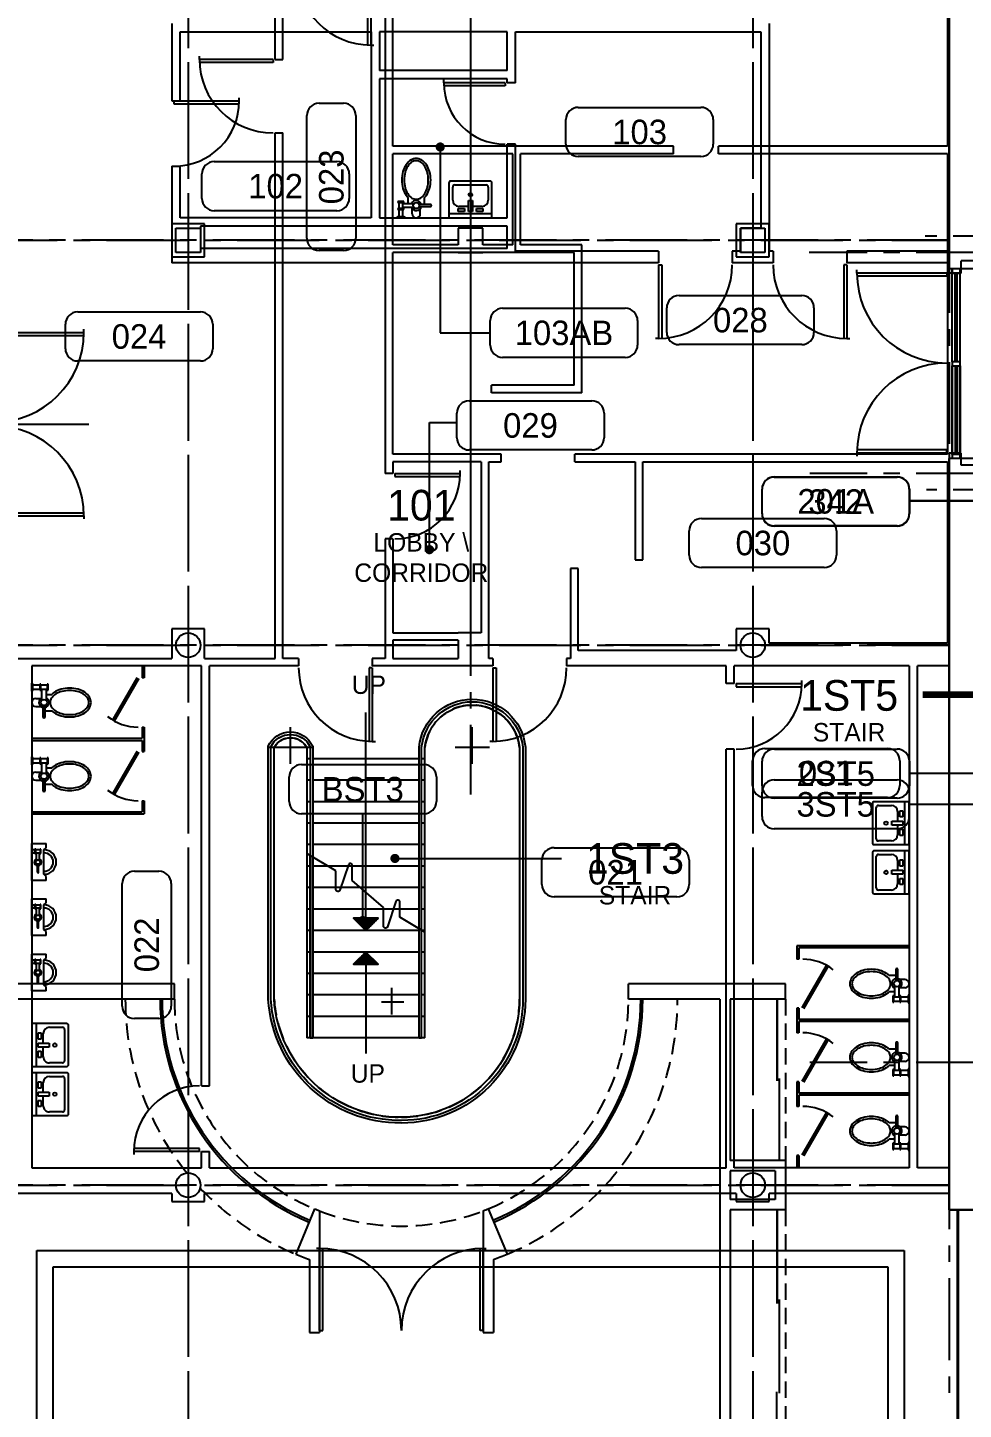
# Model space of a CAD drawing. Header units: inches. Extents: x -116 to 4157, y -436 to 3586.
# Drawn here: x 1306 to 1763, y 2415 to 3091 of the extents above; entities that cross this region are included whole.
import ezdxf
from ezdxf.enums import TextEntityAlignment as Align

# ---------------------------------------------------------------- set-up
doc = ezdxf.new("R2010")
doc.units = ezdxf.units.IN
doc.header["$LTSCALE"] = 32
doc.header["$MEASUREMENT"] = 0
for name, pattern in [('CENTER', [2, 1.25, -0.25, 0.25, -0.25]), ('CENTER2', [1.125, 0.75, -0.125, 0.125, -0.125]), ('HIDDEN', [0.375, 0.25, -0.125])]:
    doc.linetypes.add(name, pattern=pattern)
doc.layers.get('0').update_dxf_attribs({"color": 5, "linetype": 'CONTINUOUS'})
for name, color, linetype in [('F1-BLDG1', 7, 'CONTINUOUS'), ('F1-BLDG2', 2, 'HIDDEN'), ('F1-BLDG3', 161, 'CONTINUOUS'), ('F1-DOOR1', 3, 'CONTINUOUS'), ('f1-handrail', 3, 'CONTINUOUS'), ('f1-mtxt', 4, 'CONTINUOUS'), ('F1-REST2', 8, 'CONTINUOUS'), ('F1-RMNOS', 3, 'CONTINUOUS'), ('F1-STAIR1', 24, 'CONTINUOUS'), ('F1-WINDOW1', 1, 'CONTINUOUS'), ('F2-BLDG1', 7, 'CONTINUOUS'), ('F2-RMNOS', 3, 'CONTINUOUS'), ('F2-WINDOW1', 1, 'CONTINUOUS'), ('F2-WINDOW2', 4, 'CONTINUOUS'), ('F3-BLDG1', 7, 'CONTINUOUS'), ('F3-RMNOS', 3, 'CONTINUOUS'), ('F3-WINDOW1', 1, 'CONTINUOUS'), ('F3-WINDOW2', 4, 'CONTINUOUS'), ('FB-BLDG1', 7, 'CONTINUOUS'), ('FB-BLDG2', 2, 'HIDDEN'), ('fb-bldg3', 161, 'CONTINUOUS'), ('FB-BRKLINE', 201, 'CONTINUOUS'), ('FB-DOOR1', 3, 'CONTINUOUS'), ('fb-handrail', 3, 'CONTINUOUS'), ('fb-mtxt', 4, 'CONTINUOUS'), ('FB-REST1', 12, 'CONTINUOUS'), ('FB-REST2', 8, 'CONTINUOUS'), ('FB-RMNOS', 3, 'CONTINUOUS'), ('FB-STAIR1', 24, 'CONTINUOUS'), ('rmcode', 7, 'CONTINUOUS')]:
    doc.layers.add(name, color=color, linetype=linetype)
for name, color, linetype, plot in [('F1-CENTER-MISC', 240, 'CENTER', False), ('F1-COLUMN1', 8, 'CONTINUOUS', False), ('fb-centermisc1', 20, 'CENTER', False), ('fb-centermisc2', 31, 'CENTER2', False)]:
    doc.layers.add(name, color=color, linetype=linetype, plot=plot)
doc.styles.add('ATTR', font='romans.shx', dxfattribs={"width": 0.8, "height": 1.2})
doc.styles.add('mtxt', font='noting.shx')
doc.styles.add('rmcode', font='noting.shx')
doc.styles.add('RMNOS', font='HANDLET.SHX')
doc.styles.get("Standard").update_dxf_attribs({"font": 'TXT.SHX'})
doc.dimstyles.new('STANDARD$7', dxfattribs={"dimscale": 96, "dimtxt": 0.104167, "dimasz": 0.125, "dimexe": 0.0625, "dimexo": 0.0625, "dimgap": 0.052083, "dimtad": 1, "dimdec": 4, "dimzin": 3, "dimdsep": 46, "dimlunit": 4, "dimtxsty": 'Standard', "dimcen": 0.09375, "dimclrd": 2, "dimclre": 256, "dimclrt": 3, "dimadec": 0, "dimazin": 0, "dimtfac": 0.75, "dimtdec": 4, "dimtmove": 1, "dimatfit": 3, "dimfxl": 1, "dimfrac": 1, "dimtolj": 1, "dimtzin": 0, "dimarcsym": 0})

# ---------------------------------------------------------------- blocks, each defined once
blk = doc.blocks.new('ADR-36R')
for p, q in [((-1.5, 1), (-1.5, 36.97)), ((0, 1), (0, 37)), ((0, 37), (1.5, 37)), ((0, 1), (-1.5, 1))]:
    blk.add_line(p, q)
blk.add_arc((0, 1), 36, 90, 180)
blk = doc.blocks.new('ADR-32L')
for p, q in [((0, 33), (-1.5, 33)), ((0, 1), (0, 33)), ((1.5, 1), (1.5, 32.96)), ((0, 1), (1.5, 1))]:
    blk.add_line(p, q)
blk.add_arc((0, 1), 32, 0, 90)
blk = doc.blocks.new('ADR-36L')
for p, q in [((0, 37), (-1.5, 37)), ((0, 1), (0, 37)), ((1.5, 1), (1.5, 36.97)), ((0, 1), (1.5, 1))]:
    blk.add_line(p, q)
blk.add_arc((0, 1), 36, 0, 90)
blk = doc.blocks.new('ADR-30R')
for p, q in [((-1.5, 1), (-1.5, 30.96)), ((0, 31), (1.5, 31)), ((0, 1), (0, 31)), ((0, 1), (-1.5, 1))]:
    blk.add_line(p, q)
blk.add_arc((0, 1), 30, 90, 180)
blk = doc.blocks.new('ADR-42L')
for p, q in [((0, 43), (-1.5, 43)), ((0, 1), (0, 43)), ((1.5, 1), (1.5, 42.97)), ((0, 1), (1.5, 1))]:
    blk.add_line(p, q)
blk.add_arc((0, 1), 42, 0, 90)
blk = doc.blocks.new('ADR-42R')
for p, q in [((-1.5, 1), (-1.5, 42.97)), ((0, 1), (0, 43)), ((0, 43), (1.5, 43)), ((0, 1), (-1.5, 1))]:
    blk.add_line(p, q)
blk.add_arc((0, 1), 42, 90, 180)
blk = doc.blocks.new('ADR-44L')
for p, q in [((0, 45), (-1.5, 45)), ((0, 1), (0, 45)), ((1.5, 1), (1.5, 44.97)), ((0, 1), (1.5, 1))]:
    blk.add_line(p, q)
blk.add_arc((0, 1), 44, 0, 90)
blk = doc.blocks.new('ADR-44R')
for p, q in [((-1.5, 1), (-1.5, 44.97)), ((0, 1), (0, 45)), ((0, 45), (1.5, 45)), ((0, 1), (-1.5, 1))]:
    blk.add_line(p, q)
blk.add_arc((0, 1), 44, 90, 180)
blk = doc.blocks.new('ADR-40DL')
for p, q in [((0, 41), (-1.5, 41)), ((0, 1), (0, 41)), ((1.5, 1), (1.5, 40.97)), ((78.5, 1), (78.5, 40.97)), ((80, 1), (80, 41)), ((80, 41), (81.5, 41)), ((0, 1), (1.5, 1)), ((80, 1), (78.5, 1))]:
    blk.add_line(p, q)
for centre, start, end in [((0, 1), 0, 90), ((80, 1), 90, 180)]:
    blk.add_arc(centre, 40, start, end)
blk = doc.blocks.new('DOOR24-R')
at = {"const_width": 2}
blk.add_lwpolyline([(0, 2), (-20.78, 14)], dxfattribs=at)
blk.add_arc((0, 2), 24, 141.70984, 180)
blk = doc.blocks.new('plmb013')
for p, q in [((-1.4, -5.5), (-7, -5.5)), ((-7, -6.5), (-1.4, -6.5)), ((-2, -2), (-2, -4.5)), ((1.1, -5), (6.5, -5)), ((2, -2), (2, -4.5)), ((5.5, 0), (9.5, 0)), ((6, -0.5), (9, -0.5)), ((9, -4), (6, -4)), ((6, -4), (6, -4.5)), ((6, -4.5), (9, -4.5)), ((6.5, -0.5), (6.5, -4)), ((6.5, -4.5), (6.5, -7.5)), ((8.5, -4), (8.5, -0.5)), ((8.5, -7.5), (8.5, -4.5)), ((9, -4.5), (9, -4)), ((-4, -7), (-4, -9.86)), ((6.5, -7), (1.12, -7)), ((4, -7), (4, -9.86)), ((9, -7.5), (6, -7.5)), ((6, -7.5), (6, -8)), ((6, -8), (9, -8)), ((9, -8), (9, -7.5))]:
    blk.add_line(p, q)
for points in [[(-4, -9.86, 0.048991), (-5, -11.08, 0.080337), (-6.5, -14.33, 0.068118), (-7.07, -18.5, 0.068118), (-6.5, -22.67, 0.080337), (-5, -25.92, 0.107079), (-2.55, -28.28, 0.138729), (0, -29, 0.138729)], [(0, -29, 0.138729), (2.55, -28.28, 0.107079), (5, -25.92, 0.080337), (6.5, -22.67, 0.068118), (7.07, -18.5, 0.068118), (6.5, -14.33, 0.080337), (5, -11.08, 0.048991), (4, -9.86, 0.138729)]]:
    blk.add_lwpolyline(points, format="xyb")
blk.add_lwpolyline([(0, -27.95, 0.147629), (2.09, -27.32, 0.10713), (4.17, -25.18, 0.076355), (5.42, -22.28, 0.063283), (5.9, -18.5, 0.063283), (5.42, -14.72, 0.076355), (4.17, -11.82, 0.10713), (2.09, -9.68, 0.147629), (0, -9.05, 0.147629), (-2.09, -9.68, 0.10713), (-4.17, -11.82, 0.076355), (-5.42, -14.72, 0.063283), (-5.9, -18.5, 0.063283), (-5.42, -22.28, 0.076355), (-4.17, -25.18, 0.10713), (-2.09, -27.32, 0.147629)], format="xyb", close=True)
blk.add_circle((0, -6), 1.5)
for centre, radius, start, end in [((0, -2), 2, 0, 180), ((6.02, 0.02), 0.522, 182.4084, 267.5916), ((8.98, 0.02), 0.522, 272.4084, 357.5916), ((-7, -6), 0.5, 90, 270), ((-3, -7), 1, 150.00311, 180), ((0, -6), 2.5, 23.57818, 168.577), ((0, -6), 2.5, 191.8763, 336.42182)]:
    blk.add_arc(centre, radius, start, end)
at = {"style": 'ATTR', "width": 0.8, "flags": 9}
blk.add_attdef('ESTCODE', (5.5, 0), '', height=0.0000769, dxfattribs=at)
blk = doc.blocks.new('plmb014')
for p, q in [((-9, -7), (-9, 0)), ((-9, 0), (9, 0)), ((3.85, 0), (6.65, 0)), ((9, 0), (9, -7)), ((-7, -7), (-6, -6)), ((-6, -6), (6, -6)), ((-0.98, -2.6501), (-4.9, -2.6501)), ((-4.9, -3.35), (-0.98, -3.35)), ((0.7826, -2.3), (4.55, -2.3)), ((4.55, -3.7), (0.784, -3.7)), ((4.2, -0.35), (6.3, -0.35)), ((4.2, -1.6), (4.2, -1.95)), ((6.3, -1.6), (4.2, -1.6)), ((4.2, -1.95), (6.3, -1.95)), ((4.2, -4.05), (4.2, -4.4001)), ((6.3, -4.05), (4.2, -4.05)), ((4.2, -4.4001), (6.3, -4.4001)), ((4.55, -0.35), (4.55, -1.6)), ((4.55, -1.95), (4.55, -4.05)), ((5.95, -1.6), (5.95, -0.35)), ((5.95, -4.05), (5.95, -1.95)), ((6, -6), (7, -7)), ((6.3, -1.95), (6.3, -1.6)), ((6.3, -4.4001), (6.3, -4.05)), ((-9, -7), (-7, -7)), ((7, -7), (9, -7))]:
    blk.add_line(p, q)
blk.add_circle((0, -3), 1.05)
for centre, radius, start, end in [((4.215, 0.0154), 0.3657, 182.4084, 267.5916), ((6.285, 0.0154), 0.3657, 272.4084, 357.5916), ((0, -6), 6, 180, 0), ((-4.9, -3), 0.35, 90, 270), ((0, -6), 4.5, 180, 0), ((0, -3), 1.75, 23.5781785, 168.577), ((0, -3), 1.75, 191.8763, 336.5863)]:
    blk.add_arc(centre, radius, start, end)
at = {"style": 'ATTR', "width": 0.8, "flags": 9}
blk.add_attdef('ESTCODE', (0, 0), '', height=0.00000036, dxfattribs=at)
blk = doc.blocks.new('plmb001')
for p, q in [((-10.5, 17), (-10.5, 0.5)), ((9.5, 18), (-9.5, 18)), ((-8.69, 8.62), (-8.69, 15.06)), ((-7.69, 16.06), (7.69, 16.06)), ((8.69, 15.06), (8.69, 8.62)), ((10.5, 0.5), (10.5, 17)), ((-0.97, 8.49), (1.03, 8.49)), ((-0.97, 3.12), (-0.97, 8.49)), ((1.03, 8.49), (1.03, 3.12)), ((-10.44, 2.12), (10.5, 2.12)), ((-10, 0), (10, 0)), ((-5.97, 3.12), (-5.97, 4.62)), ((-5.97, 4.62), (-2.97, 4.62)), ((-2.97, 3.12), (-5.97, 3.12)), ((-0.97, 5.62), (-5.69, 5.62)), ((-2.97, 4.62), (-2.97, 3.12)), ((1.03, 3.12), (-0.97, 3.12)), ((5.69, 5.62), (1.03, 5.62)), ((3.03, 4.62), (6.03, 4.62)), ((3.03, 3.12), (3.03, 4.62)), ((6.03, 3.12), (3.03, 3.12)), ((6.03, 4.62), (6.03, 3.12))]:
    blk.add_line(p, q)
blk.add_circle((0, 11.31), 0.875)
for centre, radius, start, end in [((-9.5, 17), 1, 90, 180), ((-7.69, 15.06), 1, 90, 180), ((7.69, 15.06), 1, 0, 90), ((9.5, 17), 1, 0, 90), ((-5.69, 8.62), 3, 180, 270), ((5.69, 8.62), 3, 270, 0), ((-10, 0.5), 0.5, 180, 270), ((10, 0.5), 0.5, 270, 0)]:
    blk.add_arc(centre, radius, start, end)
blk = doc.blocks.new('RMNOS')
at = {"color": 11}
for p, q in [((-0.3125, 0.125), (0.3125, 0.125)), ((-0.375, -0.0625), (-0.375, 0.0625)), ((0.375, 0.0625), (0.375, -0.0625)), ((0.3125, -0.125), (-0.3125, -0.125))]:
    blk.add_line(p, q, dxfattribs=at)
for centre, start, end in [((-0.3125, 0.0625), 90, 180), ((0.3125, 0.0625), 0, 90), ((-0.3125, -0.0625), 180, 270), ((0.3125, -0.0625), 270, 0)]:
    blk.add_arc(centre, 0.0625, start, end, dxfattribs=at)
at = {"color": 9, "style": 'RMNOS'}
blk.add_attdef('ROOM', text='', height=0.125, dxfattribs=at).set_placement((0, 0), align=Align.MIDDLE)
blk = doc.blocks.new('*X27')
at = {"color": 0}
for p, q in [((1.5, 1.4925), (1.5075, 1.4925)), ((1.5, 1.485), (1.515, 1.485)), ((1.5, 1.4775), (1.5225, 1.4775)), ((1.5, 1.47), (1.53, 1.47)), ((1.5, 1.4625), (1.5375, 1.4625)), ((1.5, 1.455), (1.545, 1.455)), ((1.5, 1.4475), (1.5525, 1.4475)), ((1.5, 1.44), (1.56, 1.44)), ((1.5, 1.4325), (1.5675, 1.4325)), ((1.5, 1.425), (1.575, 1.425)), ((1.5, 1.4175), (1.5825, 1.4175)), ((1.5, 1.41), (1.59, 1.41)), ((1.5, 1.4025), (1.5975, 1.4025)), ((1.5, 1.395), (1.605, 1.395)), ((1.5, 1.3875), (1.6125, 1.3875)), ((1.5, 1.38), (1.62, 1.38)), ((1.5, 1.3725), (1.6275, 1.3725)), ((1.5, 1.365), (1.635, 1.365)), ((1.5, 1.3575), (1.6425, 1.3575)), ((1.5, 1.35), (1.65, 1.35)), ((1.5, 1.3425), (1.6575, 1.3425)), ((1.5, 1.335), (1.665, 1.335)), ((1.5, 1.3275), (1.6725, 1.3275)), ((1.5, 1.32), (1.68, 1.32)), ((1.5, 1.3125), (1.6875, 1.3125)), ((1.5, 1.305), (1.695, 1.305)), ((1.5, 1.2975), (1.7025, 1.2975)), ((1.5, 1.29), (1.71, 1.29)), ((1.5, 1.2825), (1.7175, 1.2825)), ((1.5, 1.275), (1.725, 1.275)), ((1.5, 1.2675), (1.7325, 1.2675)), ((1.5, 1.26), (1.74, 1.26)), ((1.5, 1.2525), (1.7475, 1.2525)), ((1.5, 1.245), (1.755, 1.245)), ((1.5, 1.2375), (1.7625, 1.2375)), ((1.5, 1.23), (1.77, 1.23)), ((1.5, 1.2225), (1.7775, 1.2225)), ((1.5, 1.215), (1.785, 1.215)), ((1.5, 1.2075), (1.7925, 1.2075)), ((1.5, 1.2), (1.8, 1.2)), ((1.5, 1.1925), (1.8075, 1.1925)), ((1.5, 1.185), (1.815, 1.185)), ((1.5, 1.1775), (1.8225, 1.1775)), ((1.5, 1.17), (1.83, 1.17)), ((1.5, 1.1625), (1.8375, 1.1625)), ((1.5, 1.155), (1.845, 1.155)), ((1.5, 1.1475), (1.8525, 1.1475)), ((1.5, 1.14), (1.86, 1.14)), ((1.5, 1.1325), (1.8675, 1.1325)), ((1.5, 1.125), (1.875, 1.125)), ((1.5, 1.1175), (1.8825, 1.1175)), ((1.5, 1.11), (1.89, 1.11)), ((1.5, 1.1025), (1.8975, 1.1025)), ((1.5, 1.095), (1.905, 1.095)), ((1.5, 1.0875), (1.9125, 1.0875)), ((1.5, 1.08), (1.92, 1.08)), ((1.5, 1.0725), (1.9275, 1.0725)), ((1.5, 1.065), (1.935, 1.065)), ((1.5, 1.0575), (1.9425, 1.0575)), ((1.5, 1.05), (1.95, 1.05)), ((1.5, 1.0425), (1.9575, 1.0425)), ((1.5, 1.035), (1.965, 1.035)), ((1.5, 1.0275), (1.9725, 1.0275)), ((1.5, 1.02), (1.98, 1.02)), ((1.5, 1.0125), (1.9875, 1.0125)), ((1.5, 1.005), (1.995, 1.005)), ((1.5, 0.9975), (1.9975, 0.9975)), ((1.5, 0.99), (1.99, 0.99)), ((1.5, 0.9825), (1.9825, 0.9825)), ((1.5, 0.975), (1.975, 0.975)), ((1.5, 0.9675), (1.9675, 0.9675)), ((1.5, 0.96), (1.96, 0.96)), ((1.5, 0.9525), (1.9525, 0.9525)), ((1.5, 0.945), (1.945, 0.945)), ((1.5, 0.9375), (1.9375, 0.9375)), ((1.5, 0.93), (1.93, 0.93)), ((1.5, 0.9225), (1.9225, 0.9225)), ((1.5, 0.915), (1.915, 0.915)), ((1.5, 0.9075), (1.9075, 0.9075)), ((1.5, 0.9), (1.9, 0.9)), ((1.5, 0.8925), (1.8925, 0.8925)), ((1.5, 0.885), (1.885, 0.885)), ((1.5, 0.8775), (1.8775, 0.8775)), ((1.5, 0.87), (1.87, 0.87)), ((1.5, 0.8625), (1.8625, 0.8625)), ((1.5, 0.855), (1.855, 0.855)), ((1.5, 0.8475), (1.8475, 0.8475)), ((1.5, 0.84), (1.84, 0.84)), ((1.5, 0.8325), (1.8325, 0.8325)), ((1.5, 0.825), (1.825, 0.825)), ((1.5, 0.8175), (1.8175, 0.8175)), ((1.5, 0.81), (1.81, 0.81)), ((1.5, 0.8025), (1.8025, 0.8025)), ((1.5, 0.795), (1.795, 0.795)), ((1.5, 0.7875), (1.7875, 0.7875)), ((1.5, 0.78), (1.78, 0.78)), ((1.5, 0.7725), (1.7725, 0.7725)), ((1.5, 0.765), (1.765, 0.765)), ((1.5, 0.7575), (1.7575, 0.7575)), ((1.5, 0.75), (1.75, 0.75)), ((1.5, 0.7425), (1.7425, 0.7425)), ((1.5, 0.735), (1.735, 0.735)), ((1.5, 0.7275), (1.7275, 0.7275)), ((1.5, 0.72), (1.72, 0.72)), ((1.5, 0.7125), (1.7125, 0.7125)), ((1.5, 0.705), (1.705, 0.705)), ((1.5, 0.6975), (1.6975, 0.6975)), ((1.5, 0.69), (1.69, 0.69)), ((1.5, 0.6825), (1.6825, 0.6825)), ((1.5, 0.675), (1.675, 0.675)), ((1.5, 0.6675), (1.6675, 0.6675)), ((1.5, 0.66), (1.66, 0.66)), ((1.5, 0.6525), (1.6525, 0.6525)), ((1.5, 0.645), (1.645, 0.645)), ((1.5, 0.6375), (1.6375, 0.6375)), ((1.5, 0.63), (1.63, 0.63)), ((1.5, 0.6225), (1.6225, 0.6225)), ((1.5, 0.615), (1.615, 0.615)), ((1.5, 0.6075), (1.6075, 0.6075)), ((1.5, 0.6), (1.6, 0.6)), ((1.5, 0.5925), (1.5925, 0.5925)), ((1.5, 0.585), (1.585, 0.585)), ((1.5, 0.5775), (1.5775, 0.5775)), ((1.5, 0.57), (1.57, 0.57)), ((1.5, 0.5625), (1.5625, 0.5625)), ((1.5, 0.555), (1.555, 0.555)), ((1.5, 0.5475), (1.5475, 0.5475)), ((1.5, 0.54), (1.54, 0.54)), ((1.5, 0.5325), (1.5325, 0.5325)), ((1.5, 0.525), (1.525, 0.525)), ((1.5, 0.5175), (1.5175, 0.5175)), ((1.5, 0.51), (1.51, 0.51)), ((1.5, 0.5025), (1.5025, 0.5025))]:
    blk.add_line(p, q, dxfattribs=at)
blk = doc.blocks.new('ARROW2')
blk.add_line((-0.5, 0), (-1, 0))
blk.add_lwpolyline([(0, 0), (-0.5, 0.5), (-0.5, -0.5)], close=True)
blk.add_blockref('*X27', (-2, -1))
blk = doc.blocks.new('RMNOS-1')
at = {"color": 9, "style": 'RMNOS'}
blk.add_attdef('ROOM', text='', height=0.15625, dxfattribs=at).set_placement((0, 0), align=Align.MIDDLE)
at = {"layer": 'rmcode', "color": 61, "style": 'rmcode'}
for tag, p in [('RMCODE-1', (0, -0.1875)), ('RMCODE-2', (0, -0.34375))]:
    blk.add_attdef(tag, text='', height=0.09375, dxfattribs=at).set_placement(p, align=Align.MIDDLE)
blk = doc.blocks.new('ARROWD')
blk.add_line((0, 0), (-1, 0))
at = {"const_width": 0.1875}
blk.add_lwpolyline([(-0.28125, 0, 1), (-0.09375, 0, 1)], format="xyb", close=True, dxfattribs=at)

msp = doc.modelspace()

# ---------------------------------------------------------------- linework, layer by layer
at = {"layer": 'F1-BLDG1'}
for p, q in [((1756.03, 3108.5), (1756.03, 2981.75)), ((1376.03, 3093), (1376.03, 3055.25)), ((1380.03, 3089), (1473.53, 3089)), ((1380.03, 3055.25), (1380.03, 3089)), ((1473.53, 3089), (1473.53, 2998)), ((1544.03, 3089), (1664.03, 3089)), ((1544.03, 3064), (1544.03, 3089)), ((1664.03, 3089), (1664.03, 2993)), ((1668.03, 3093), (1668.03, 2981.75)), ((1540.03, 3066), (1477.53, 3066)), ((1477.53, 3066), (1477.53, 2998)), ((1540.03, 3064), (1540.03, 3066)), ((1544.03, 3064), (1540.03, 3064)), ((1376.03, 3055.25), (1380.03, 3055.25)), ((1540.03, 2998), (1540.03, 3034)), ((1544.03, 3034), (1540.03, 3034)), ((1544.03, 2981.75), (1544.03, 3034)), ((1376.03, 3023.25), (1380.03, 3023.25)), ((1376.03, 3023.25), (1376.03, 2976)), ((1380.03, 2998), (1380.03, 3023.25)), ((1473.53, 2998), (1380.03, 2998)), ((1477.53, 2998), (1540.03, 2998)), ((1664.03, 2993), (1654.03, 2993)), ((1654.03, 2993), (1654.03, 2981.75)), ((1614.03, 2981.75), (1544.03, 2981.75)), ((1614.03, 2981.75), (1614.03, 2976)), ((1654.03, 2981.75), (1650.03, 2981.75)), ((1650.03, 2981.75), (1650.03, 2976)), ((1670.03, 2981.75), (1668.03, 2981.75)), ((1670.03, 2981.75), (1670.03, 2976)), ((1756.03, 2981.75), (1706.03, 2981.75)), ((1706.03, 2981.75), (1706.03, 2976)), ((1614.03, 2976), (1376.03, 2976)), ((1670.03, 2976), (1650.03, 2976)), ((1756.03, 2976), (1706.03, 2976)), ((1756.03, 2976), (1756.03, 2971)), ((1762.03, 2971), (1762.03, 2977)), ((1775.03, 2977), (1762.03, 2977)), ((1762.03, 2971), (1756.03, 2971)), ((1762.03, 2883), (1756.03, 2883)), ((1756.03, 2883), (1756.03, 2513)), ((1762.03, 2877), (1762.03, 2883)), ((1834.78, 2877), (1762.03, 2877)), ((1377.28, 2623.5), (1288.03, 2623.5)), ((1377.28, 2616), (1377.28, 2623.5)), ((1676.03, 2623.5), (1599.28, 2623.5)), ((1599.28, 2616), (1599.28, 2623.5)), ((1676.03, 2616), (1676.03, 2623.5)), ((1377.28, 2616), (1288.03, 2616)), ((1644.03, 2616), (1599.28, 2616)), ((1644.03, 2616), (1644.03, 1652.25)), ((1676.03, 2616), (1649.03, 2616)), ((1649.03, 2616), (1649.03, 2537)), ((1676.03, 2537), (1649.03, 2537)), ((1676.03, 2537), (1676.03, 2513)), ((1445.8, 2513.45), (1436.62, 2491.28)), ((1530.76, 2513.45), (1539.94, 2491.28)), ((1448.28, 2512.46), (1448.28, 2453)), ((1528.28, 2512.46), (1528.28, 2453)), ((1676.03, 2513), (1649.03, 2513)), ((1649.03, 2513), (1649.03, 2333)), ((1756.03, 2513), (1772.03, 2513)), ((1443.28, 2488.72), (1443.28, 2453)), ((1533.28, 2488.72), (1533.28, 2453)), ((1443.28, 2453), (1448.28, 2453)), ((1528.28, 2453), (1533.28, 2453))]:
    msp.add_line(p, q, dxfattribs=at)
for centre in [(1384.03, 2789), (1660.03, 2789), (1384.03, 2525), (1660.03, 2525)]:
    msp.add_circle(centre, 6, dxfattribs=at)
for radius, start, end in [(111, 247.5, 248.87767), (111, 291.12233, 292.5), (135, 247.5, 250.52878), (135, 289.47122, 292.5)]:
    msp.add_arc((1488.28, 2616), radius, start, end, dxfattribs=at)
at = {"layer": 'F1-BLDG2'}
for p, q in [((1676.03, 2616), (1676.03, 2537)), ((1676.03, 2513), (1676.03, 2333))]:
    msp.add_line(p, q, dxfattribs=at)
for radius, start, end in [(135, 180, 219.03957), (111, 180, 246.59996), (111, 292.5, 0), (135, 292.5, 0), (135, 223.19596, 247.5), (111, 248.87767, 291.12233)]:
    msp.add_arc((1488.28, 2616), radius, start, end, dxfattribs=at)
at = {"layer": 'F1-BLDG3'}
for p, q in [((1477.53, 3089), (1477.53, 3070)), ((1540.03, 3089), (1477.53, 3089)), ((1540.03, 3070), (1540.03, 3089)), ((1540.03, 3070), (1477.53, 3070)), ((1540.03, 2994), (1390.03, 2994)), ((1390.03, 2994), (1390.03, 2983)), ((1540.03, 2983), (1540.03, 2994)), ((1540.03, 2983), (1390.03, 2983)), ((1443.66, 2597), (1442.03, 2597)), ((1496.91, 2597), (1444.91, 2597)), ((1499.78, 2597), (1498.16, 2597)), ((1671.03, 2532), (1649.03, 2532)), ((1649.03, 2532), (1649.03, 2518)), ((1671.03, 2532), (1671.03, 2518)), ((1671.03, 2518), (1649.03, 2518))]:
    msp.add_line(p, q, dxfattribs=at)
at = {"layer": 'F1-BLDG3', "linetype": 'Continuous'}
msp.add_lwpolyline([(1499.78, 2597), (1499.78, 2739, -0.897297), (1546.03, 2739), (1546.03, 2616, -0.414214), (1488.28, 2558.25, -0.398401), (1426.03, 2616), (1426.03, 2739, -0.59375), (1442.03, 2739), (1442.03, 2597)], format="xyb", dxfattribs=at)
at = {"layer": 'F1-CENTER-MISC'}
for p, q in [((1384.03, 3586.09), (1384.03, 1360)), ((1660.03, 3586.09), (1660.03, 1361)), ((1522.03, 3326.13), (1522.03, 2716)), ((1756.03, 2987), (1216.03, 2987)), ((3956.03, 2981), (1687.65, 2981)), ((1335.52, 2897), (-115.53, 2897)), ((3956.03, 2873), (1688.03, 2873)), ((1756.03, 2789), (1216.03, 2789)), ((3956.03, 2585), (1688.03, 2585)), ((1756.03, 2525), (1216.03, 2525))]:
    msp.add_line(p, q, dxfattribs=at)
at = {"layer": 'F1-COLUMN1'}
for p, q in [((1378.03, 2981), (1378.03, 2993)), ((1378.03, 2993), (1390.03, 2993)), ((1390.03, 2993), (1390.03, 2981)), ((1654.03, 2981), (1654.03, 2993)), ((1654.03, 2993), (1666.03, 2993)), ((1666.03, 2993), (1666.03, 2981)), ((1390.03, 2981), (1378.03, 2981)), ((1666.03, 2981), (1654.03, 2981))]:
    msp.add_line(p, q, dxfattribs=at)
for centre in [(1384.03, 2789), (1660.03, 2789), (1384.03, 2525), (1660.03, 2525)]:
    msp.add_circle(centre, 6, dxfattribs=at)
at = {"layer": 'f1-handrail'}
for p, q in [((1443.66, 2597), (1444.91, 2597)), ((1496.91, 2597), (1498.16, 2597))]:
    msp.add_line(p, q, dxfattribs=at)
at = {"layer": 'f1-handrail', "linetype": 'Continuous'}
for points in [[(1496.91, 2597), (1496.91, 2739.15, -0.902843), (1548.91, 2739.15), (1548.91, 2616, -0.414142), (1488.3, 2555.38, -0.398755), (1423.16, 2615.91), (1423.16, 2739.68, -0.638634), (1444.91, 2739.68), (1444.91, 2597)], [(1498.16, 2597), (1498.16, 2739.09, -0.900547), (1547.66, 2739.09), (1547.66, 2616, -0.414172), (1488.29, 2556.63, -0.398604), (1424.41, 2615.95), (1424.41, 2739.4, -0.621172), (1443.66, 2739.4), (1443.66, 2597)]]:
    msp.add_lwpolyline(points, format="xyb", dxfattribs=at)
at = {"layer": 'f1-mtxt'}
msp.add_line((1470.91, 2661.5), (1470.91, 2756.12), dxfattribs=at)
at = {"layer": 'F1-RMNOS', "color": 3}
for p, q in [((1507.25, 3034.88), (1507.25, 3022.88)), ((1507.25, 3022.88), (1507.25, 2941.75)), ((1507.25, 2941.75), (1531.75, 2941.75)), ((1482.88, 2684.76), (1494.88, 2684.76)), ((1494.88, 2684.76), (1566.5, 2684.76))]:
    msp.add_line(p, q, dxfattribs=at)
at = {"layer": 'F1-RMNOS', "color": 3, "const_width": 2.25}
for points in [[(1507.25, 3031.5, 1), (1507.25, 3033.75, 1)], [(1486.25, 2684.76, 1), (1484, 2684.76, 1)]]:
    msp.add_lwpolyline(points, format="xyb", close=True, dxfattribs=at)
at = {"layer": 'F1-STAIR1'}
for p, q in [((1443.66, 2733.5), (1442.03, 2733.5)), ((1496.91, 2733.5), (1444.91, 2733.5)), ((1499.78, 2733.5), (1498.16, 2733.5)), ((1443.66, 2723), (1442.03, 2723)), ((1496.91, 2723), (1444.91, 2723)), ((1499.78, 2723), (1498.16, 2723)), ((1443.66, 2712.5), (1442.03, 2712.5)), ((1496.91, 2712.5), (1444.91, 2712.5)), ((1499.78, 2712.5), (1498.16, 2712.5)), ((1443.66, 2702), (1442.03, 2702)), ((1496.91, 2702), (1444.91, 2702)), ((1499.78, 2702), (1498.16, 2702)), ((1443.66, 2691.5), (1442.03, 2691.5)), ((1496.91, 2691.5), (1444.91, 2691.5)), ((1499.78, 2691.5), (1498.16, 2691.5)), ((1443.66, 2681), (1442.03, 2681)), ((1496.91, 2681), (1444.91, 2681)), ((1499.78, 2681), (1498.16, 2681)), ((1443.66, 2670.5), (1442.03, 2670.5)), ((1496.91, 2670.5), (1444.91, 2670.5)), ((1499.78, 2670.5), (1498.16, 2670.5)), ((1443.66, 2660), (1442.03, 2660)), ((1496.91, 2660), (1444.91, 2660)), ((1499.78, 2660), (1498.16, 2660)), ((1443.66, 2649.5), (1442.03, 2649.5)), ((1496.91, 2649.5), (1444.91, 2649.5)), ((1499.78, 2649.5), (1498.16, 2649.5)), ((1443.66, 2639), (1442.03, 2639)), ((1496.91, 2639), (1444.91, 2639)), ((1499.78, 2639), (1498.16, 2639)), ((1443.66, 2628.5), (1442.03, 2628.5)), ((1496.91, 2628.5), (1444.91, 2628.5)), ((1499.78, 2628.5), (1498.16, 2628.5)), ((1443.66, 2618), (1442.03, 2618)), ((1496.91, 2618), (1444.91, 2618)), ((1499.78, 2618), (1498.16, 2618)), ((1443.66, 2607.5), (1442.03, 2607.5)), ((1496.91, 2607.5), (1444.91, 2607.5)), ((1499.78, 2607.5), (1498.16, 2607.5))]:
    msp.add_line(p, q, dxfattribs=at)
at = {"layer": 'F1-WINDOW1'}
msp.add_line((1760.53, 2513), (1760.53, 1541.25), dxfattribs=at)
at = {"layer": 'F1-WINDOW1', "const_width": 1}
for points in [[(1672, 2616), (1672, 2576)], [(1673, 2537), (1673, 2577.25)], [(1672, 2513), (1672, 2467)], [(1673, 2423.25), (1673, 2469.25)], [(1671.75, 2378), (1671.75, 2424)]]:
    msp.add_lwpolyline(points, dxfattribs=at)
at = {"layer": 'F1-WINDOW1'}
for radius, start, end in [(118, 180, 247.5), (117, 180, 247.5), (117, 292.5, 0), (118, 292.5, 0)]:
    msp.add_arc((1488.28, 2616), radius, start, end, dxfattribs=at)
at = {"layer": 'F2-BLDG1'}
for p, q in [((1756.03, 2973), (1756.03, 3301)), ((1775.03, 2973), (1756.03, 2973)), ((1756.03, 2513), (1756.03, 2880.25)), ((1772.03, 2880.25), (1756.03, 2880.25)), ((1772.03, 2513), (1756.03, 2513))]:
    msp.add_line(p, q, dxfattribs=at)
at = {"layer": 'F2-RMNOS', "color": 3}
for p, q in [((1786.75, 2859.38), (1736.62, 2859.38)), ((1786.38, 2726.25), (1736.62, 2726.25))]:
    msp.add_line(p, q, dxfattribs=at)
at = {"layer": 'F2-WINDOW1'}
for p, q in [((1757.49, 2927.62), (1757.49, 2971)), ((1758.99, 2971), (1758.99, 2927.62)), ((1759.99, 2927.62), (1759.99, 2971)), ((1761.49, 2927.62), (1761.49, 2971)), ((1757.49, 2882.25), (1757.49, 2925.62)), ((1758.99, 2925.62), (1758.99, 2882.25)), ((1759.99, 2882.25), (1759.99, 2925.62)), ((1761.49, 2882.25), (1761.49, 2925.62))]:
    msp.add_line(p, q, dxfattribs=at)
at = {"layer": 'F2-WINDOW2'}
for p, q in [((1757.49, 2973), (1757.49, 2971)), ((1761.49, 2971), (1761.49, 2973)), ((1757.49, 2971), (1761.49, 2971)), ((1761.49, 2927.62), (1757.49, 2927.62)), ((1757.49, 2927.62), (1757.49, 2925.62)), ((1757.49, 2925.62), (1761.49, 2925.62)), ((1761.49, 2925.62), (1761.49, 2927.62)), ((1761.49, 2882.25), (1757.49, 2882.25)), ((1757.49, 2882.25), (1757.49, 2880.25)), ((1761.49, 2880.25), (1761.49, 2882.25))]:
    msp.add_line(p, q, dxfattribs=at)
at = {"layer": 'F3-BLDG1'}
for p, q in [((1756.03, 2973), (1756.03, 3301)), ((1775.03, 2973), (1756.03, 2973)), ((1764.03, 2880.25), (1756.03, 2880.25)), ((1756.03, 2880.25), (1756.03, 2513)), ((1756.03, 2513), (1772.03, 2513))]:
    msp.add_line(p, q, dxfattribs=at)
at = {"layer": 'F3-RMNOS', "color": 3}
for p, q in [((1790.25, 2859.62), (1736.6, 2859.62)), ((1790.25, 2711.21), (1736.6, 2711.21))]:
    msp.add_line(p, q, dxfattribs=at)
at = {"layer": 'F3-WINDOW1'}
for p, q in [((1757.49, 2927.62), (1757.49, 2971)), ((1758.99, 2927.62), (1758.99, 2971)), ((1759.99, 2927.62), (1759.99, 2971)), ((1761.49, 2927.62), (1761.49, 2971)), ((1757.49, 2925.62), (1757.49, 2882.25)), ((1758.99, 2925.62), (1758.99, 2882.25)), ((1759.99, 2925.62), (1759.99, 2882.25)), ((1761.49, 2925.62), (1761.49, 2882.25))]:
    msp.add_line(p, q, dxfattribs=at)
at = {"layer": 'F3-WINDOW2'}
for p, q in [((1757.49, 2971), (1757.49, 2973)), ((1761.49, 2973), (1761.49, 2971)), ((1761.49, 2971), (1757.49, 2971)), ((1757.49, 2927.62), (1757.49, 2925.62)), ((1761.49, 2927.62), (1757.49, 2927.62)), ((1757.49, 2925.62), (1761.49, 2925.62)), ((1761.49, 2925.62), (1761.49, 2927.62)), ((1761.49, 2882.25), (1757.49, 2882.25)), ((1757.49, 2882.25), (1757.49, 2880.25)), ((1761.49, 2880.25), (1761.49, 2882.25))]:
    msp.add_line(p, q, dxfattribs=at)
at = {"layer": 'FB-BLDG1'}
for p, q in [((1426.53, 3075.5), (1426.53, 3223.25)), ((1484.03, 3033), (1484.03, 3136.25)), ((1755.28, 3136.25), (1755.28, 3033)), ((1430.28, 3075.5), (1430.28, 3119.5)), ((1480.28, 3119.5), (1480.28, 2873)), ((1426.53, 3075.5), (1430.28, 3075.5)), ((1426.53, 2782.5), (1426.53, 3039.5)), ((1426.53, 3039.5), (1430.28, 3039.5)), ((1430.28, 2782.5), (1430.28, 3039.5)), ((1621.28, 3033), (1484.03, 3033)), ((1546.53, 2984.75), (1546.53, 3029.25)), ((1621.28, 3029.25), (1546.53, 3029.25)), ((1621.28, 3029.25), (1621.28, 3033)), ((1643.28, 3029.25), (1643.28, 3033)), ((1755.28, 3033), (1643.28, 3033)), ((1755.28, 3029.25), (1643.28, 3029.25)), ((1755.28, 3029.25), (1755.28, 2882.5)), ((1392.03, 2995), (1376.03, 2995)), ((1376.03, 2995), (1376.03, 2979)), ((1392.03, 2979), (1392.03, 2995)), ((1668.03, 2995), (1652.03, 2995)), ((1652.03, 2995), (1652.03, 2979)), ((1668.03, 2979), (1668.03, 2995)), ((1484.03, 2882.5), (1484.03, 2981)), ((1572.78, 2981), (1484.03, 2981)), ((1516.03, 2981), (1528.03, 2981)), ((1576.53, 2984.75), (1546.53, 2984.75)), ((1572.78, 2916.25), (1572.78, 2981)), ((1576.53, 2912.5), (1576.53, 2984.75)), ((1376.03, 2979), (1392.03, 2979)), ((1652.03, 2979), (1668.03, 2979)), ((1532.28, 2912.5), (1532.28, 2916.25)), ((1572.78, 2916.25), (1532.28, 2916.25)), ((1576.53, 2912.5), (1532.28, 2912.5)), ((1537.03, 2882.5), (1484.03, 2882.5)), ((1527.28, 2878.75), (1484.03, 2878.75)), ((1484.03, 2878.75), (1484.03, 2873)), ((1527.28, 2878.75), (1527.28, 2795)), ((1531.03, 2782.5), (1531.03, 2878.75)), ((1531.03, 2878.75), (1537.03, 2878.75)), ((1537.03, 2878.75), (1537.03, 2882.5)), ((1755.28, 2882.5), (1573.03, 2882.5)), ((1573.03, 2878.75), (1573.03, 2882.5)), ((1573.03, 2878.75), (1602.53, 2878.75)), ((1602.53, 2878.75), (1602.53, 2830.75)), ((1606.28, 2830.75), (1606.28, 2878.75)), ((1606.28, 2878.75), (1755.28, 2878.75)), ((1755.28, 2878.75), (1755.28, 2790)), ((1484.03, 2873), (1480.28, 2873)), ((1484.03, 2841), (1480.28, 2841)), ((1480.28, 2841), (1480.28, 2782.5)), ((1484.03, 2841), (1484.03, 2795)), ((1574.78, 2826.5), (1571.03, 2826.5)), ((1571.03, 2826.5), (1571.03, 2782.5)), ((1574.78, 2786.5), (1574.78, 2826.5)), ((1602.53, 2830.75), (1606.28, 2830.75)), ((1392.03, 2797), (1376.03, 2797)), ((1376.03, 2797), (1376.03, 2782.5)), ((1392.03, 2782.5), (1392.03, 2797)), ((1484.03, 2795), (1516.03, 2795)), ((1527.28, 2795), (1516.03, 2795)), ((1668.03, 2797), (1652.03, 2797)), ((1652.03, 2797), (1652.03, 2786.5)), ((1668.03, 2790), (1668.03, 2797)), ((1652.03, 2786.5), (1574.78, 2786.5)), ((1755.28, 2790), (1668.03, 2790)), ((1288.03, 2782.5), (1376.03, 2782.5)), ((1307.53, 2779), (1307.53, 2533.5)), ((1390.53, 2779), (1307.53, 2779)), ((1390.53, 2573.5), (1390.53, 2779)), ((1392.03, 2782.5), (1426.53, 2782.5)), ((1438.03, 2779), (1394.53, 2779)), ((1394.53, 2573.5), (1394.53, 2779)), ((1438.03, 2782.5), (1430.28, 2782.5)), ((1438.03, 2782.5), (1438.03, 2779)), ((1480.28, 2782.5), (1474.03, 2782.5)), ((1474.03, 2782.5), (1474.03, 2779)), ((1533.03, 2779), (1474.03, 2779)), ((1533.03, 2782.5), (1531.03, 2782.5)), ((1533.03, 2782.5), (1533.03, 2779)), ((1571.03, 2782.5), (1569.03, 2782.5)), ((1569.03, 2782.5), (1569.03, 2779)), ((1647.03, 2779), (1569.03, 2779)), ((1647.03, 2770.25), (1647.03, 2779)), ((1736.53, 2779), (1651.03, 2779)), ((1651.03, 2770.25), (1651.03, 2779)), ((1736.53, 2779), (1736.53, 2533.5)), ((1651.03, 2770.25), (1647.03, 2770.25)), ((1647.03, 2533.5), (1647.03, 2738.25)), ((1651.03, 2738.25), (1647.03, 2738.25)), ((1651.03, 2533.5), (1651.03, 2738.25)), ((1390.53, 2573.5), (1394.53, 2573.5)), ((1390.53, 2533.5), (1390.53, 2541.5)), ((1390.53, 2541.5), (1394.53, 2541.5)), ((1394.53, 2533.5), (1394.53, 2541.5)), ((1307.53, 2533.5), (1390.53, 2533.5)), ((1394.53, 2533.5), (1647.03, 2533.5)), ((1736.53, 2533.5), (1651.03, 2533.5)), ((1318.03, 1360), (1318.03, 2485)), ((1318.03, 2485), (1726.03, 2485)), ((1726.03, 2485), (1726.03, 1360))]:
    msp.add_line(p, q, dxfattribs=at)
at = {"layer": 'FB-BLDG2'}
msp.add_lwpolyline([(1499.78, 2597), (1499.78, 2739, -0.897297), (1546.03, 2739), (1546.03, 2616, -0.414214), (1488.28, 2558.25, -0.398401), (1426.03, 2616), (1426.03, 2739, -0.59375), (1442.03, 2739), (1442.03, 2597)], format="xyb", dxfattribs=at)
at = {"layer": 'fb-bldg3'}
for p, q in [((1542.78, 3029.25), (1484.03, 3029.25)), ((1484.03, 2984.75), (1484.03, 3029.25)), ((1542.78, 2984.75), (1542.78, 3029.25)), ((1528.03, 2993), (1516.03, 2993)), ((1516.03, 2993), (1516.03, 2984.75)), ((1528.03, 2984.75), (1528.03, 2993)), ((1516.03, 2984.75), (1484.03, 2984.75)), ((1542.78, 2984.75), (1528.03, 2984.75)), ((1516.03, 2791.5), (1484.03, 2791.5)), ((1484.03, 2791.5), (1484.03, 2782.5)), ((1516.03, 2791.5), (1516.03, 2782.5)), ((1484.03, 2782.5), (1516.03, 2782.5)), ((1756.03, 2779), (1740.53, 2779)), ((1740.53, 2533.5), (1740.53, 2779)), ((1756.03, 2779), (1756.03, 2533.5)), ((1756.03, 2533.5), (1740.53, 2533.5)), ((1376.03, 2521), (1288.03, 2521)), ((1376.03, 2521), (1376.03, 2517)), ((1392.03, 2517), (1392.03, 2521)), ((1652.03, 2521), (1392.03, 2521)), ((1652.03, 2521), (1652.03, 2517)), ((1668.03, 2517), (1668.03, 2521)), ((1756.03, 2521), (1668.03, 2521)), ((1756.03, 2513), (1756.03, 2521)), ((1376.03, 2517), (1392.03, 2517)), ((1652.03, 2517), (1668.03, 2517)), ((1760.03, 2513), (1756.03, 2513)), ((1760.03, 2513), (1760.03, 1360)), ((1310.03, 1360), (1310.03, 2493)), ((1310.03, 2493), (1734.03, 2493)), ((1734.03, 2493), (1734.03, 1360))]:
    msp.add_line(p, q, dxfattribs=at)
at = {"layer": 'FB-BRKLINE'}
for p, q in [((1456.28, 2678.74), (1442.03, 2687.25)), ((1479.53, 2660.84), (1464.28, 2673.97)), ((1499.78, 2648.75), (1487.53, 2656.06))]:
    msp.add_line(p, q, dxfattribs=at)
for points in [[(1464.28, 2673.97), (1464.28, 2681.24, 0.850804), (1462.33, 2681.56), (1458.23, 2669.25, -0.850804), (1456.28, 2669.57), (1456.28, 2678.74)], [(1487.53, 2656.06), (1487.53, 2663.34, 0.850804), (1485.58, 2663.65), (1481.48, 2651.35, -0.850804), (1479.53, 2651.66), (1479.53, 2660.84)]]:
    msp.add_lwpolyline(points, format="xyb", dxfattribs=at)
at = {"layer": 'fb-centermisc1'}
for p, q in [((1384.03, 3569), (1384.03, 1361)), ((1660.03, 3569), (1660.03, 1361)), ((1522.03, 3295), (1522.03, 2775)), ((1216.03, 2987), (1755.28, 2987)), ((3910.03, 2989), (1744.28, 2989)), ((3910.03, 2865), (1745.03, 2865)), ((1216.03, 2789), (1756.03, 2789)), ((1216.03, 2525), (1756.03, 2525))]:
    msp.add_line(p, q, dxfattribs=at)
at = {"layer": 'fb-centermisc1', "color": 1}
msp.add_line((1756.03, 3311.48), (1756.03, 2417), dxfattribs=at)
at = {"layer": 'fb-centermisc2'}
for p, q in [((1434.03, 2731), (1434.03, 2749)), ((1522.91, 2731), (1522.91, 2749)), ((1445.28, 2739), (1422.78, 2739)), ((1531.28, 2739), (1514.53, 2739)), ((1483.53, 2608.5), (1483.53, 2621.5)), ((1489.53, 2614.5), (1478.53, 2614.5))]:
    msp.add_line(p, q, dxfattribs=at)
at = {"layer": 'fb-handrail'}
for p, q in [((1444.91, 2597), (1443.66, 2597)), ((1498.16, 2597), (1496.91, 2597))]:
    msp.add_line(p, q, dxfattribs=at)
for points in [[(1443.66, 2597), (1443.66, 2686.28)], [(1444.91, 2597), (1444.91, 2685.53)], [(1496.91, 2597), (1496.91, 2650.47)], [(1498.16, 2597), (1498.16, 2649.72)]]:
    msp.add_lwpolyline(points, dxfattribs=at)
at = {"layer": 'fb-mtxt'}
msp.add_line((1470.91, 2627), (1470.91, 2589.38), dxfattribs=at)
at = {"layer": 'FB-REST1'}
for p, q in [((1361.53, 2779), (1361.53, 2773)), ((1362.53, 2779), (1362.53, 2773)), ((1362.53, 2773), (1361.53, 2773)), ((1307.53, 2743.5), (1361.53, 2743.5)), ((1361.53, 2749), (1362.53, 2749)), ((1361.53, 2749), (1361.53, 2743.5)), ((1362.53, 2749), (1362.53, 2737)), ((1307.53, 2742.5), (1361.53, 2742.5)), ((1361.53, 2742.5), (1361.53, 2737)), ((1361.53, 2737), (1362.53, 2737)), ((1361.53, 2713), (1362.53, 2713)), ((1361.53, 2713), (1361.53, 2707.5)), ((1362.53, 2713), (1362.53, 2706.5)), ((1307.53, 2707.5), (1361.53, 2707.5)), ((1307.53, 2706.5), (1362.53, 2706.5)), ((1681.53, 2642), (1681.53, 2635.5)), ((1736.53, 2642), (1681.53, 2642)), ((1682.53, 2635.5), (1681.53, 2635.5)), ((1682.53, 2641), (1682.53, 2635.5)), ((1736.53, 2641), (1682.53, 2641)), ((1682.53, 2611.5), (1681.53, 2611.5)), ((1681.53, 2611.5), (1681.53, 2599.5)), ((1682.53, 2611.5), (1682.53, 2606)), ((1736.53, 2606), (1682.53, 2606)), ((1736.53, 2605), (1682.53, 2605)), ((1682.53, 2605), (1682.53, 2599.5)), ((1682.53, 2599.5), (1681.53, 2599.5)), ((1682.53, 2575.5), (1681.53, 2575.5)), ((1681.53, 2575.5), (1681.53, 2563.5)), ((1682.53, 2575.5), (1682.53, 2570)), ((1736.53, 2570), (1682.53, 2570)), ((1736.53, 2569), (1682.53, 2569)), ((1682.53, 2569), (1682.53, 2563.5)), ((1682.53, 2563.5), (1681.53, 2563.5)), ((1682.53, 2539.5), (1681.53, 2539.5)), ((1681.53, 2539.5), (1681.53, 2533.5)), ((1682.53, 2539.5), (1682.53, 2533.5))]:
    msp.add_line(p, q, dxfattribs=at)
at = {"layer": 'FB-RMNOS', "color": 3}
for p, q in [((1502, 2845.5), (1502, 2898)), ((1502, 2898), (1515.38, 2898)), ((1502, 2833.5), (1502, 2845.5)), ((1469.38, 2664.12), (1469.38, 2706.62)), ((1469.38, 2652.12), (1469.38, 2664.12))]:
    msp.add_line(p, q, dxfattribs=at)
at = {"layer": 'FB-RMNOS', "color": 3, "const_width": 2.25}
for points in [[(1502, 2836.88, 1), (1502, 2834.62, 1)], [(1469.38, 2655.5, 1), (1469.38, 2653.25, 1)]]:
    msp.add_lwpolyline(points, format="xyb", close=True, dxfattribs=at)
at = {"layer": 'FB-STAIR1'}
for p, q in [((1443.66, 2681), (1442.03, 2681)), ((1452.5, 2681), (1444.91, 2681)), ((1464.28, 2681), (1462.15, 2681)), ((1443.66, 2670.5), (1442.03, 2670.5)), ((1456.28, 2670.5), (1444.91, 2670.5)), ((1468.31, 2670.5), (1458.65, 2670.5)), ((1443.66, 2660), (1442.03, 2660)), ((1479.53, 2660), (1444.91, 2660)), ((1487.53, 2660), (1484.36, 2660)), ((1443.66, 2649.5), (1442.03, 2649.5)), ((1496.91, 2649.5), (1444.91, 2649.5)), ((1498.53, 2649.5), (1498.16, 2649.5)), ((1443.66, 2639), (1442.03, 2639)), ((1496.91, 2639), (1444.91, 2639)), ((1499.78, 2639), (1498.16, 2639)), ((1443.66, 2628.5), (1442.03, 2628.5)), ((1496.91, 2628.5), (1444.91, 2628.5)), ((1499.78, 2628.5), (1498.16, 2628.5)), ((1443.66, 2618), (1442.03, 2618)), ((1496.91, 2618), (1444.91, 2618)), ((1499.78, 2618), (1498.16, 2618)), ((1443.66, 2607.5), (1442.03, 2607.5)), ((1496.91, 2607.5), (1444.91, 2607.5)), ((1499.78, 2607.5), (1498.16, 2607.5)), ((1443.66, 2597), (1442.03, 2597)), ((1496.91, 2597), (1444.91, 2597)), ((1499.78, 2597), (1498.16, 2597))]:
    msp.add_line(p, q, dxfattribs=at)

# ---------------------------------------------------------------- block references
at = {"layer": 'F1-DOOR1'}
for name, p, rotation in [('ADR-30R', (1540.03, 3064), 90), ('ADR-32L', (1376.03, 3055.25), 270), ('ADR-36R', (1614.03, 2976), 180), ('ADR-36L', (1706.03, 2976), 180), ('ADR-44L', (1288.03, 2942), 270), ('ADR-44R', (1288.03, 2852.25), 270)]:
    msp.add_blockref(name, p, dxfattribs=dict(at, rotation=rotation))
at = {"layer": 'F1-DOOR1', "xscale": 1.047619047619048, "yscale": 1.047619047619048, "zscale": 1.047619047619048, "rotation": 90}
for name, p in [('ADR-42R', (1756.03, 2971)), ('ADR-42L', (1756.03, 2883))]:
    msp.add_blockref(name, p, dxfattribs=at)
at = {"layer": 'F1-DOOR1'}
msp.add_blockref('ADR-40DL', (1448.28, 2453), dxfattribs=at)
at = {"layer": 'f1-mtxt', "xscale": 12, "yscale": 12, "zscale": 12, "rotation": 270}
msp.add_blockref('ARROW2', (1470.91, 2649.5), dxfattribs=at)
at = {"layer": 'F1-REST2', "rotation": 180}
msp.add_blockref('plmb013', (1495.53, 2998), dxfattribs=at)
at = {"layer": 'F1-REST2'}
msp.add_blockref('plmb001', (1522.03, 2998), dxfattribs=at)
at = {"layer": 'F1-RMNOS', "xscale": 96, "yscale": 96, "zscale": 96}
for name, p, values in [('RMNOS', (1604.75, 3040), {'ROOM': '103'}), ('RMNOS', (1426.78, 3013.5), {'ROOM': '102'}), ('RMNOS', (1567.75, 2941.75), {'ROOM': '103AB'}), ('RMNOS-1', (1498, 2857.5), {'ROOM': '101', 'RMCODE-1': 'LOBBY \\', 'RMCODE-2': 'CORRIDOR'}), ('RMNOS-1', (1707.16, 2764.48), {'ROOM': '1ST5', 'RMCODE-1': 'STAIR'}), ('RMNOS-1', (1602.5, 2684.76), {'ROOM': '1ST3', 'RMCODE-1': 'STAIR'})]:
    msp.add_blockref(name, p, dxfattribs=at).add_auto_attribs(values)
at = {"layer": 'F2-RMNOS', "xscale": 96, "yscale": 96, "zscale": 96}
for p, values in [((1700.62, 2859.38), {'ROOM': '201A'}), ((1700.62, 2726.25), {'ROOM': '2ST5'})]:
    msp.add_blockref('RMNOS', p, dxfattribs=at).add_auto_attribs(values)
at = {"layer": 'F3-RMNOS', "xscale": 96, "yscale": 96, "zscale": 96}
for p, values in [((1700.6, 2859.25), {'ROOM': '342'}), ((1700.6, 2711.21), {'ROOM': '3ST5'})]:
    msp.add_blockref('RMNOS', p, dxfattribs=at).add_auto_attribs(values)
at = {"layer": 'FB-DOOR1'}
for name, p, rotation in [('ADR-36L', (1473.28, 3119.5), 180), ('ADR-36R', (1426.53, 3075.5), 90), ('ADR-32L', (1484.03, 2873), 270), ('ADR-36L', (1474.03, 2779), 180), ('ADR-36R', (1533.03, 2779), 180), ('ADR-32L', (1651.03, 2770.25), 270), ('ADR-32L', (1390.53, 2541.5), 90)]:
    msp.add_blockref(name, p, dxfattribs=dict(at, rotation=rotation))
at = {"layer": 'fb-mtxt', "xscale": 12, "yscale": 12, "zscale": 12, "rotation": 90}
msp.add_blockref('ARROW2', (1470.91, 2639), dxfattribs=at)
at = {"layer": 'FB-REST2'}
for name, p, rotation in [('plmb013', (1307.53, 2761), 90), ('DOOR24-R', (1361.53, 2773), 90), ('DOOR24-R', (1361.53, 2737), 90), ('plmb013', (1307.53, 2725), 90), ('plmb001', (1736.53, 2702), 90), ('plmb014', (1307.53, 2683), 90), ('plmb001', (1736.53, 2678), 90), ('plmb014', (1307.53, 2656), 90), ('plmb014', (1307.53, 2629), 90), ('DOOR24-R', (1682.53, 2611.5), 270), ('plmb013', (1736.53, 2623.5), 270), ('plmb001', (1307.53, 2593.5), 270), ('DOOR24-R', (1682.53, 2575.5), 270), ('plmb013', (1736.53, 2587.5), 270), ('plmb001', (1307.53, 2569.5), 270), ('DOOR24-R', (1682.53, 2539.5), 270), ('plmb013', (1736.53, 2551.5), 270)]:
    msp.add_blockref(name, p, dxfattribs=dict(at, rotation=rotation))
at = {"layer": 'FB-RMNOS', "xscale": 96, "yscale": 96, "zscale": 96, "rotation": 90}
for p, values in [((1454, 3018), {'ROOM': '023'}), ((1363.75, 2642.5), {'ROOM': '022'})]:
    msp.add_blockref('RMNOS', p, dxfattribs=at).add_auto_attribs(values)
at = {"layer": 'FB-RMNOS', "xscale": 96, "yscale": 96, "zscale": 96}
for p, values in [((1654, 2948), {'ROOM': '028'}), ((1360, 2940), {'ROOM': '024'}), ((1551.38, 2896.5), {'ROOM': '029'}), ((1665, 2839), {'ROOM': '030'}), ((1696, 2726.5), {'ROOM': '031'}), ((1469.38, 2718.62), {'ROOM': 'BST3'}), ((1593, 2678), {'ROOM': '021'})]:
    msp.add_blockref('RMNOS', p, dxfattribs=at).add_auto_attribs(values)

# ---------------------------------------------------------------- texts
at = {"layer": 'f1-mtxt', "style": 'mtxt'}
msp.add_text('UP', height=9, dxfattribs=at).set_placement((1463.99, 2765.21))
at = {"layer": 'fb-mtxt', "style": 'mtxt'}
msp.add_text('UP', height=9, dxfattribs=at).set_placement((1463.5, 2575.12))

# ---------------------------------------------------------------- leaders
at = {"layer": 'F1-RMNOS'}
msp.add_leader([(1860.48, 2764.72), (1743.16, 2764.72)], dimstyle='STANDARD$7', override={"dimtxt": 0.09375, "dimexe": 0.09375, "dimcen": 0.0625, "dimclrd": 256, "dimclrt": 256, "dimadec": 2, "dimtix": 1, "dimtmove": 0, "dimldrblk": 'ARROWD', "dimlwd": 65535, "dimlwe": 65535}, dxfattribs=at)

doc.saveas('drawing.dxf')
